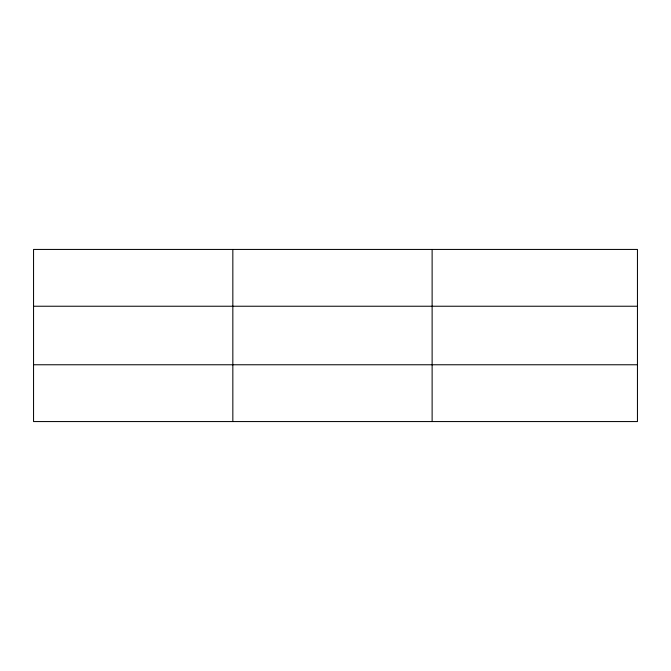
<?xml version="1.0" encoding="UTF-8"?>
<svg xmlns="http://www.w3.org/2000/svg" width="671" height="671" viewBox="0 0 671 671"><rect width="100%" height="100%" fill="white"/><g stroke="black" fill="none" stroke-linecap="round" stroke-linejoin="round"><path stroke-width="1.01" d="M232.837 249.436L232.837 421.564M432.124 249.436L432.124 421.564M637.45 306.236L637.45 249.436L33.55 249.436L33.55 421.564L637.45 421.564L637.45 306.236L33.55 306.236M33.55 364.764L637.45 364.764"/></g></svg>
